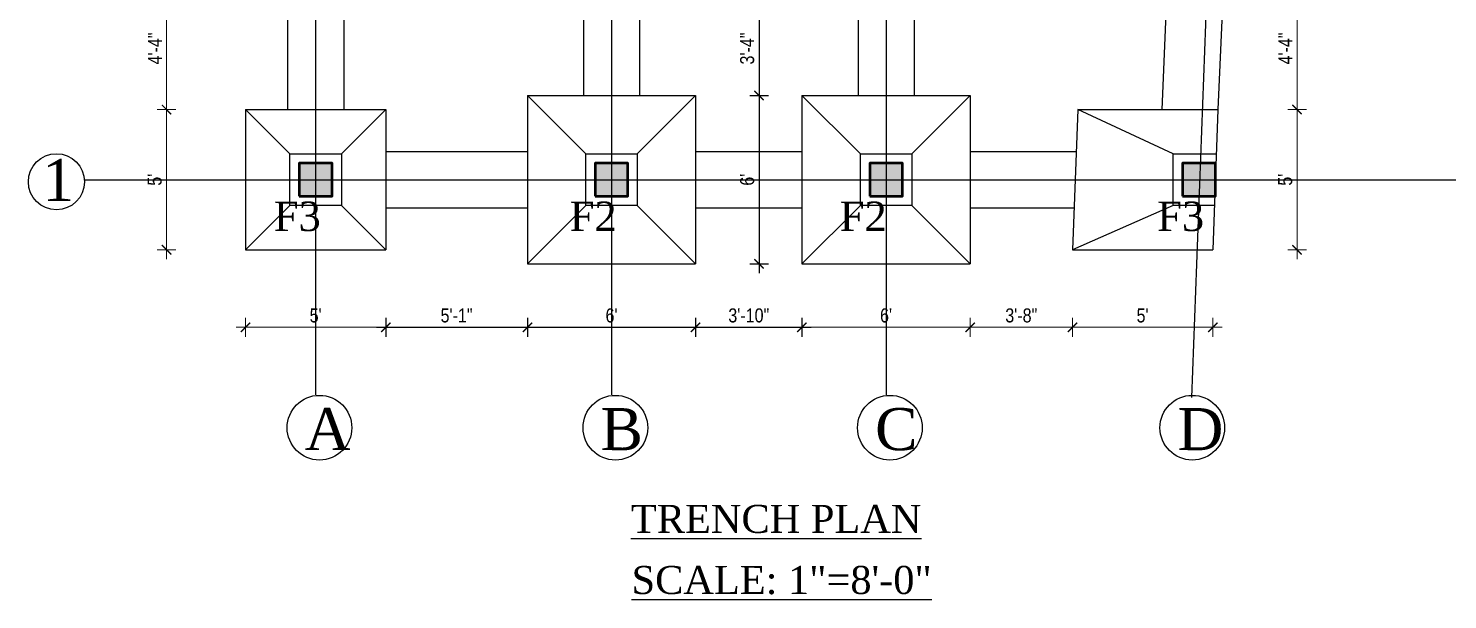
# Model space of a CAD drawing. Header units: inches. Extents: x -10117506 to -5032697, y -6529230 to -3254494.
# Drawn here: x -5042214 to -5041607, y -3260476 to -3260232 of the extents above; entities that cross this region are included whole.
import ezdxf
from ezdxf.enums import TextEntityAlignment as Align

# ---------------------------------------------------------------- set-up
doc = ezdxf.new("R2010")
doc.units = ezdxf.units.IN
doc.header["$LTSCALE"] = 2
doc.header["$MEASUREMENT"] = 0
doc.header["$PDMODE"] = 34
doc.layers.get('0').update_dxf_attribs({"linetype": 'CONTINUOUS'})
doc.layers.get('DEFPOINTS').update_dxf_attribs({"color": 141, "linetype": 'CONTINUOUS'})
for name, color, linetype, lineweight in [('C-COLUMN', 1, 'CONTINUOUS', 50), ('DIM 1-100', 4, 'CONTINUOUS', 13), ('Toilet', 7, 'CONTINUOUS', 25)]:
    doc.layers.add(name, color=color, linetype=linetype, lineweight=lineweight)
doc.layers.add('WAll', color=20, linetype='CONTINUOUS')
doc.styles.add('ordinary', font='times.ttf')
doc.styles.get("Standard").update_dxf_attribs({"font": 'ARIALN.TTF'})
doc.dimstyles.new('1 by 96', dxfattribs={"dimtxt": 6, "dimasz": 4, "dimexe": 4, "dimexo": 4, "dimgap": 2, "dimtad": 1, "dimdec": 0, "dimzin": 0, "dimdsep": 46, "dimlunit": 4, "dimtxsty": 'Standard', "dimblk": 'ARCHTICK', "dimcen": 0, "dimdle": 4, "dimadec": 0, "dimazin": 0, "dimtfac": 1, "dimtdec": 0, "dimtix": 1, "dimtofl": 0, "dimtmove": 1, "dimatfit": 3, "dimldrblk": 'ARCHTICK', "dimfxl": 4, "dimfxlon": 1, "dimtolj": 1, "dimtzin": 0, "dimlwd": -1, "dimlwe": -1, "dimarcsym": 0})

# ---------------------------------------------------------------- blocks, each defined once
blk = doc.blocks.new('_ArchTick')
at = {"color": 0, "linetype": 'ByBlock', "const_width": 0.15}
blk.add_lwpolyline([(-0.5, -0.5), (0.5, 0.5)], dxfattribs=at)
blk = doc.blocks.new('*D655')
at = {"layer": 'DEFPOINTS', "color": 0, "transparency": 16777216}
for p in [(-5042127.33, -3260214.21), (-5042155.16, -3260266.44), (-5042121.33, -3260266.44)]:
    blk.add_point(p, dxfattribs=at)
at = {"layer": 'DIM 1-100', "color": 0, "transparency": 16777216}
for p, q in [((-5042155.16, -3260210.21), (-5042155.16, -3260270.44)), ((-5042151.16, -3260214.21), (-5042159.16, -3260214.21)), ((-5042151.16, -3260266.44), (-5042159.16, -3260266.44))]:
    blk.add_line(p, q, dxfattribs=at)
at = {"layer": 'DIM 1-100', "color": 0, "transparency": 16777216, "xscale": 4, "yscale": 4, "zscale": 4}
for p, rotation in [((-5042155.16, -3260214.21), 90), ((-5042155.16, -3260266.44), 270)]:
    blk.add_blockref('_ArchTick', p, dxfattribs=dict(at, rotation=rotation))
at = {"layer": 'DIM 1-100', "color": 0, "transparency": 16777216, "insert": (-5042160.16, -3260240.33), "char_height": 6, "attachment_point": 5, "rotation": 90}
blk.add_mtext('\\A1;4\'-4"', dxfattribs=at)
blk = doc.blocks.new('*D656')
at = {"layer": 'DEFPOINTS', "color": 0, "transparency": 16777216}
for p in [(-5042121.33, -3260266.44), (-5042155.16, -3260326.44), (-5042121.33, -3260326.44)]:
    blk.add_point(p, dxfattribs=at)
at = {"layer": 'DIM 1-100', "color": 0, "transparency": 16777216}
for p, q in [((-5042151.16, -3260266.44), (-5042159.16, -3260266.44)), ((-5042155.16, -3260262.44), (-5042155.16, -3260330.44)), ((-5042151.16, -3260326.44), (-5042159.16, -3260326.44))]:
    blk.add_line(p, q, dxfattribs=at)
at = {"layer": 'DIM 1-100', "color": 0, "transparency": 16777216, "xscale": 4, "yscale": 4, "zscale": 4}
for p, rotation in [((-5042155.16, -3260266.44), 90), ((-5042155.16, -3260326.44), 270)]:
    blk.add_blockref('_ArchTick', p, dxfattribs=dict(at, rotation=rotation))
at = {"layer": 'DIM 1-100', "color": 0, "transparency": 16777216, "insert": (-5042160.21, -3260296.44), "char_height": 6, "attachment_point": 5, "rotation": 90}
blk.add_mtext("\\A1;5'", dxfattribs=at)
blk = doc.blocks.new('*D657')
at = {"layer": 'DEFPOINTS', "color": 0, "transparency": 16777216}
for p in [(-5042121.33, -3260326.44), (-5042061.33, -3260326.44), (-5042061.33, -3260359.6)]:
    blk.add_point(p, dxfattribs=at)
at = {"layer": 'DIM 1-100', "color": 0, "transparency": 16777216}
for p, q in [((-5042121.33, -3260355.6), (-5042121.33, -3260363.6)), ((-5042061.33, -3260355.6), (-5042061.33, -3260363.6)), ((-5042125.33, -3260359.6), (-5042057.33, -3260359.6))]:
    blk.add_line(p, q, dxfattribs=at)
at = {"layer": 'DIM 1-100', "color": 0, "transparency": 16777216, "xscale": 4, "yscale": 4, "zscale": 4, "rotation": 180}
blk.add_blockref('_ArchTick', (-5042121.33, -3260359.6), dxfattribs=at)
at = {"layer": 'DIM 1-100', "color": 0, "transparency": 16777216, "xscale": 4, "yscale": 4, "zscale": 4}
blk.add_blockref('_ArchTick', (-5042061.33, -3260359.6), dxfattribs=at)
at = {"layer": 'DIM 1-100', "color": 0, "transparency": 16777216, "insert": (-5042091.33, -3260354.55), "char_height": 6, "attachment_point": 5}
blk.add_mtext("\\A1;5'", dxfattribs=at)
blk = doc.blocks.new('*D658')
at = {"color": 0, "transparency": 16777216}
for p, q in [((-5042061.33, -3260355.6), (-5042061.33, -3260363.6)), ((-5042000.68, -3260355.6), (-5042000.68, -3260363.6)), ((-5042065.33, -3260359.6), (-5041996.68, -3260359.6))]:
    blk.add_line(p, q, dxfattribs=at)
at = {"layer": 'DEFPOINTS', "color": 0, "transparency": 16777216}
for p in [(-5042061.33, -3260326.44), (-5042000.68, -3260332.44), (-5042000.68, -3260359.6)]:
    blk.add_point(p, dxfattribs=at)
at = {"color": 0, "transparency": 16777216, "xscale": 4, "yscale": 4, "zscale": 4, "rotation": 180}
blk.add_blockref('_ArchTick', (-5042061.33, -3260359.6), dxfattribs=at)
at = {"color": 0, "transparency": 16777216, "xscale": 4, "yscale": 4, "zscale": 4}
blk.add_blockref('_ArchTick', (-5042000.68, -3260359.6), dxfattribs=at)
at = {"color": 0, "transparency": 16777216, "insert": (-5042031.01, -3260354.54), "char_height": 6, "attachment_point": 5}
blk.add_mtext('\\A1;5\'-1"', dxfattribs=at)
blk = doc.blocks.new('*D659')
at = {"color": 0, "transparency": 16777216}
for p, q in [((-5042000.68, -3260355.6), (-5042000.68, -3260363.6)), ((-5041928.68, -3260355.6), (-5041928.68, -3260363.6)), ((-5042004.68, -3260359.6), (-5041924.68, -3260359.6))]:
    blk.add_line(p, q, dxfattribs=at)
at = {"layer": 'DEFPOINTS', "color": 0, "transparency": 16777216}
for p in [(-5042000.68, -3260332.44), (-5041928.68, -3260332.44), (-5041928.68, -3260359.6)]:
    blk.add_point(p, dxfattribs=at)
at = {"color": 0, "transparency": 16777216, "xscale": 4, "yscale": 4, "zscale": 4, "rotation": 180}
blk.add_blockref('_ArchTick', (-5042000.68, -3260359.6), dxfattribs=at)
at = {"color": 0, "transparency": 16777216, "xscale": 4, "yscale": 4, "zscale": 4}
blk.add_blockref('_ArchTick', (-5041928.68, -3260359.6), dxfattribs=at)
at = {"color": 0, "transparency": 16777216, "insert": (-5041964.68, -3260354.54), "char_height": 6, "attachment_point": 5}
blk.add_mtext("\\A1;6'", dxfattribs=at)
blk = doc.blocks.new('*D660')
at = {"color": 0, "transparency": 16777216}
for p, q in [((-5041928.68, -3260355.6), (-5041928.68, -3260363.6)), ((-5041883.18, -3260355.6), (-5041883.18, -3260363.6)), ((-5041932.68, -3260359.6), (-5041879.18, -3260359.6))]:
    blk.add_line(p, q, dxfattribs=at)
at = {"layer": 'DEFPOINTS', "color": 0, "transparency": 16777216}
for p in [(-5041928.68, -3260332.44), (-5041883.18, -3260332.44), (-5041883.18, -3260359.6)]:
    blk.add_point(p, dxfattribs=at)
at = {"color": 0, "transparency": 16777216, "xscale": 4, "yscale": 4, "zscale": 4, "rotation": 180}
blk.add_blockref('_ArchTick', (-5041928.68, -3260359.6), dxfattribs=at)
at = {"color": 0, "transparency": 16777216, "xscale": 4, "yscale": 4, "zscale": 4}
blk.add_blockref('_ArchTick', (-5041883.18, -3260359.6), dxfattribs=at)
at = {"color": 0, "transparency": 16777216, "insert": (-5041905.93, -3260354.54), "char_height": 6, "attachment_point": 5}
blk.add_mtext('\\A1;3\'-10"', dxfattribs=at)
blk = doc.blocks.new('*D661')
at = {"layer": 'DEFPOINTS', "color": 0, "transparency": 16777216}
for p in [(-5041883.18, -3260332.44), (-5041811.18, -3260332.44), (-5041811.18, -3260359.6)]:
    blk.add_point(p, dxfattribs=at)
at = {"layer": 'DIM 1-100', "color": 0, "transparency": 16777216}
for p, q in [((-5041883.18, -3260355.6), (-5041883.18, -3260363.6)), ((-5041811.18, -3260355.6), (-5041811.18, -3260363.6)), ((-5041887.18, -3260359.6), (-5041807.18, -3260359.6))]:
    blk.add_line(p, q, dxfattribs=at)
at = {"layer": 'DIM 1-100', "color": 0, "transparency": 16777216, "xscale": 4, "yscale": 4, "zscale": 4, "rotation": 180}
blk.add_blockref('_ArchTick', (-5041883.18, -3260359.6), dxfattribs=at)
at = {"layer": 'DIM 1-100', "color": 0, "transparency": 16777216, "xscale": 4, "yscale": 4, "zscale": 4}
blk.add_blockref('_ArchTick', (-5041811.18, -3260359.6), dxfattribs=at)
at = {"layer": 'DIM 1-100', "color": 0, "transparency": 16777216, "insert": (-5041847.18, -3260354.54), "char_height": 6, "attachment_point": 5}
blk.add_mtext("\\A1;6'", dxfattribs=at)
blk = doc.blocks.new('*D662')
at = {"layer": 'DEFPOINTS', "color": 0, "transparency": 16777216}
for p in [(-5041767.39, -3260326.44), (-5041811.18, -3260332.44), (-5041767.39, -3260359.6)]:
    blk.add_point(p, dxfattribs=at)
at = {"layer": 'DIM 1-100', "color": 0, "transparency": 16777216}
for p, q in [((-5041811.18, -3260355.6), (-5041811.18, -3260363.6)), ((-5041767.39, -3260355.6), (-5041767.39, -3260363.6)), ((-5041815.18, -3260359.6), (-5041763.39, -3260359.6))]:
    blk.add_line(p, q, dxfattribs=at)
at = {"layer": 'DIM 1-100', "color": 0, "transparency": 16777216, "xscale": 4, "yscale": 4, "zscale": 4, "rotation": 180}
blk.add_blockref('_ArchTick', (-5041811.18, -3260359.6), dxfattribs=at)
at = {"layer": 'DIM 1-100', "color": 0, "transparency": 16777216, "xscale": 4, "yscale": 4, "zscale": 4}
blk.add_blockref('_ArchTick', (-5041767.39, -3260359.6), dxfattribs=at)
at = {"layer": 'DIM 1-100', "color": 0, "transparency": 16777216, "insert": (-5041789.29, -3260354.54), "char_height": 6, "attachment_point": 5}
blk.add_mtext('\\A1;3\'-8"', dxfattribs=at)
blk = doc.blocks.new('*D663')
at = {"layer": 'DEFPOINTS', "color": 0, "transparency": 16777216}
for p in [(-5041767.39, -3260326.44), (-5041707.35, -3260326.44), (-5041707.35, -3260359.6)]:
    blk.add_point(p, dxfattribs=at)
at = {"layer": 'DIM 1-100', "color": 0, "transparency": 16777216}
for p, q in [((-5041767.39, -3260355.6), (-5041767.39, -3260363.6)), ((-5041707.35, -3260355.6), (-5041707.35, -3260363.6)), ((-5041771.39, -3260359.6), (-5041703.35, -3260359.6))]:
    blk.add_line(p, q, dxfattribs=at)
at = {"layer": 'DIM 1-100', "color": 0, "transparency": 16777216, "xscale": 4, "yscale": 4, "zscale": 4, "rotation": 180}
blk.add_blockref('_ArchTick', (-5041767.39, -3260359.6), dxfattribs=at)
at = {"layer": 'DIM 1-100', "color": 0, "transparency": 16777216, "xscale": 4, "yscale": 4, "zscale": 4}
blk.add_blockref('_ArchTick', (-5041707.35, -3260359.6), dxfattribs=at)
at = {"layer": 'DIM 1-100', "color": 0, "transparency": 16777216, "insert": (-5041737.37, -3260354.55), "char_height": 6, "attachment_point": 5}
blk.add_mtext("\\A1;5'", dxfattribs=at)
blk = doc.blocks.new('*D667')
at = {"layer": 'DEFPOINTS', "color": 0, "transparency": 16777216}
for p in [(-5041702.91, -3260214.21), (-5041705.1, -3260266.44), (-5041671.26, -3260266.44)]:
    blk.add_point(p, dxfattribs=at)
at = {"layer": 'DIM 1-100', "color": 0, "transparency": 16777216}
for p, q in [((-5041671.26, -3260210.21), (-5041671.26, -3260270.44)), ((-5041675.26, -3260214.21), (-5041667.26, -3260214.21)), ((-5041675.26, -3260266.44), (-5041667.26, -3260266.44))]:
    blk.add_line(p, q, dxfattribs=at)
at = {"layer": 'DIM 1-100', "color": 0, "transparency": 16777216, "xscale": 4, "yscale": 4, "zscale": 4}
for p, rotation in [((-5041671.26, -3260214.21), 90), ((-5041671.26, -3260266.44), 270)]:
    blk.add_blockref('_ArchTick', p, dxfattribs=dict(at, rotation=rotation))
at = {"layer": 'DIM 1-100', "color": 0, "transparency": 16777216, "insert": (-5041676.26, -3260240.33), "char_height": 6, "attachment_point": 5, "rotation": 90}
blk.add_mtext('\\A1;4\'-4"', dxfattribs=at)
blk = doc.blocks.new('*D668')
at = {"layer": 'DEFPOINTS', "color": 0, "transparency": 16777216}
for p in [(-5041705.1, -3260266.44), (-5041707.35, -3260326.44), (-5041671.26, -3260326.44)]:
    blk.add_point(p, dxfattribs=at)
at = {"layer": 'DIM 1-100', "color": 0, "transparency": 16777216}
for p, q in [((-5041675.26, -3260266.44), (-5041667.26, -3260266.44)), ((-5041671.26, -3260262.44), (-5041671.26, -3260330.44)), ((-5041675.26, -3260326.44), (-5041667.26, -3260326.44))]:
    blk.add_line(p, q, dxfattribs=at)
at = {"layer": 'DIM 1-100', "color": 0, "transparency": 16777216, "xscale": 4, "yscale": 4, "zscale": 4}
for p, rotation in [((-5041671.26, -3260266.44), 90), ((-5041671.26, -3260326.44), 270)]:
    blk.add_blockref('_ArchTick', p, dxfattribs=dict(at, rotation=rotation))
at = {"layer": 'DIM 1-100', "color": 0, "transparency": 16777216, "insert": (-5041676.31, -3260296.44), "char_height": 6, "attachment_point": 5, "rotation": 90}
blk.add_mtext("\\A1;5'", dxfattribs=at)
blk = doc.blocks.new('*D696')
at = {"color": 0, "transparency": 16777216}
for p, q in [((-5041901.53, -3260216.21), (-5041901.53, -3260264.44)), ((-5041905.53, -3260220.21), (-5041897.53, -3260220.21)), ((-5041905.53, -3260260.44), (-5041897.53, -3260260.44))]:
    blk.add_line(p, q, dxfattribs=at)
at = {"layer": 'DEFPOINTS', "color": 0, "transparency": 16777216}
for p in [(-5041922.68, -3260220.21), (-5041928.68, -3260260.44), (-5041901.53, -3260260.44)]:
    blk.add_point(p, dxfattribs=at)
at = {"color": 0, "transparency": 16777216, "xscale": 4, "yscale": 4, "zscale": 4}
for p, rotation in [((-5041901.53, -3260220.21), 90), ((-5041901.53, -3260260.44), 270)]:
    blk.add_blockref('_ArchTick', p, dxfattribs=dict(at, rotation=rotation))
at = {"color": 0, "transparency": 16777216, "insert": (-5041906.6, -3260240.33), "char_height": 6, "attachment_point": 5, "rotation": 90}
blk.add_mtext('\\A1;3\'-4"', dxfattribs=at)
blk = doc.blocks.new('*D697')
at = {"color": 0, "transparency": 16777216}
for p, q in [((-5041905.53, -3260260.44), (-5041897.53, -3260260.44)), ((-5041901.53, -3260256.44), (-5041901.53, -3260336.44)), ((-5041905.53, -3260332.44), (-5041897.53, -3260332.44))]:
    blk.add_line(p, q, dxfattribs=at)
at = {"layer": 'DEFPOINTS', "color": 0, "transparency": 16777216}
for p in [(-5041928.68, -3260260.44), (-5041928.68, -3260332.44), (-5041901.53, -3260332.44)]:
    blk.add_point(p, dxfattribs=at)
at = {"color": 0, "transparency": 16777216, "xscale": 4, "yscale": 4, "zscale": 4}
for p, rotation in [((-5041901.53, -3260260.44), 90), ((-5041901.53, -3260332.44), 270)]:
    blk.add_blockref('_ArchTick', p, dxfattribs=dict(at, rotation=rotation))
at = {"color": 0, "transparency": 16777216, "insert": (-5041906.6, -3260296.44), "char_height": 6, "attachment_point": 5, "rotation": 90}
blk.add_mtext("\\A1;6'", dxfattribs=at)

msp = doc.modelspace()

# ---------------------------------------------------------------- hatches: boundary and pattern name
at = {"layer": 'C-COLUMN'}
h = msp.add_hatch(color=256, dxfattribs=at)
h.dxf.hatch_style = 1
h.paths.add_polyline_path([(-5042084.33, -3260289.44), (-5042098.33, -3260289.44), (-5042098.33, -3260303.44), (-5042084.33, -3260303.44)])
h = msp.add_hatch(color=256, dxfattribs=at)
h.dxf.hatch_style = 1
h.paths.add_polyline_path([(-5041957.68, -3260289.44), (-5041971.68, -3260289.44), (-5041971.68, -3260303.44), (-5041957.68, -3260303.44)])
h = msp.add_hatch(color=256, dxfattribs=at)
h.dxf.hatch_style = 1
h.paths.add_polyline_path([(-5041840.18, -3260289.44), (-5041854.18, -3260289.44), (-5041854.18, -3260303.44), (-5041840.18, -3260303.44)])
h = msp.add_hatch(color=256, dxfattribs=at)
h.dxf.hatch_style = 1
h.paths.add_polyline_path([(-5041706.22, -3260289.44), (-5041720.22, -3260289.44), (-5041720.22, -3260303.44), (-5041706.22, -3260303.44)])

# ---------------------------------------------------------------- linework, layer by layer
for p, q in [((-5042091.33, -3259900.89), (-5042091.33, -3260289.44)), ((-5041964.68, -3259900.89), (-5041964.68, -3260388.53)), ((-5041847.18, -3259900.89), (-5041847.18, -3260388.53)), ((-5041698.11, -3259900.3), (-5041716.45, -3260389.57)), ((-5042103.33, -3260214.21), (-5042103.33, -3260266.44)), ((-5042079.33, -3260214.21), (-5042079.33, -3260266.44)), ((-5041726.93, -3260214.21), (-5041729.12, -3260266.44)), ((-5041702.91, -3260214.21), (-5041705.1, -3260266.36)), ((-5041976.68, -3260220.21), (-5041976.68, -3260260.44)), ((-5041952.68, -3260220.21), (-5041952.68, -3260260.44)), ((-5041859.18, -3260220.21), (-5041859.18, -3260260.44)), ((-5041835.18, -3260220.21), (-5041835.18, -3260260.44)), ((-5042000.68, -3260260.44), (-5042000.68, -3260332.44)), ((-5042000.68, -3260260.44), (-5041928.68, -3260260.44)), ((-5041975.68, -3260285.44), (-5042000.68, -3260260.44)), ((-5041953.68, -3260285.44), (-5041928.68, -3260260.44)), ((-5041928.68, -3260260.44), (-5041928.68, -3260332.44)), ((-5041883.18, -3260260.44), (-5041883.18, -3260332.44)), ((-5041858.18, -3260285.44), (-5041883.18, -3260260.44)), ((-5041836.18, -3260285.44), (-5041811.18, -3260260.44)), ((-5041811.18, -3260260.44), (-5041811.18, -3260332.44)), ((-5042121.33, -3260266.44), (-5042121.33, -3260326.44)), ((-5042102.33, -3260285.44), (-5042121.33, -3260266.44)), ((-5042080.33, -3260285.44), (-5042061.33, -3260266.44)), ((-5042061.33, -3260266.44), (-5042061.33, -3260326.44)), ((-5041765.14, -3260266.44), (-5041767.39, -3260326.44)), ((-5041724.22, -3260285.44), (-5041765.14, -3260266.44)), ((-5041705.1, -3260266.44), (-5041707.35, -3260326.44)), ((-5042121.33, -3260289.44), (-5042121.33, -3260326.44)), ((-5042091.33, -3260289.44), (-5042091.33, -3260388.53)), ((-5042102.33, -3260307.44), (-5042121.33, -3260326.44)), ((-5042080.33, -3260307.44), (-5042061.33, -3260326.44)), ((-5041975.68, -3260307.44), (-5042000.68, -3260332.44)), ((-5041953.68, -3260307.44), (-5041928.68, -3260332.44)), ((-5041858.18, -3260307.44), (-5041883.18, -3260332.44)), ((-5041836.18, -3260307.44), (-5041811.18, -3260332.44)), ((-5041724.22, -3260307.44), (-5041767.39, -3260326.44)), ((-5042000.68, -3260332.44), (-5041928.68, -3260332.44))]:
    msp.add_line(p, q)
for points in [[(-5042098.33, -3260303.44), (-5042084.33, -3260303.44), (-5042084.33, -3260289.44), (-5042098.33, -3260289.44)], [(-5041971.68, -3260303.44), (-5041957.68, -3260303.44), (-5041957.68, -3260289.44), (-5041971.68, -3260289.44)], [(-5041854.18, -3260303.44), (-5041840.18, -3260303.44), (-5041840.18, -3260289.44), (-5041854.18, -3260289.44)], [(-5041720.22, -3260303.44), (-5041706.22, -3260303.44), (-5041706.22, -3260289.44), (-5041720.22, -3260289.44)]]:
    msp.add_lwpolyline(points, close=True, dxfattribs=at)
at = {"layer": 'Toilet'}
for p, q in [((-5041883.18, -3260260.44), (-5041811.18, -3260260.44)), ((-5042121.33, -3260266.44), (-5042061.33, -3260266.44)), ((-5041765.14, -3260266.44), (-5041705.1, -3260266.44)), ((-5042061.33, -3260284.44), (-5042000.68, -3260284.44)), ((-5041928.68, -3260284.44), (-5041883.18, -3260284.44)), ((-5041811.18, -3260284.44), (-5041765.82, -3260284.44)), ((-5042190.33, -3260296.44), (-5041583.71, -3260296.44)), ((-5042061.33, -3260308.44), (-5042000.68, -3260308.44)), ((-5041928.68, -3260308.44), (-5041883.18, -3260308.44)), ((-5041811.18, -3260308.44), (-5041766.72, -3260308.44)), ((-5042121.33, -3260326.44), (-5042061.33, -3260326.44)), ((-5041767.39, -3260326.44), (-5041707.35, -3260326.44)), ((-5041883.18, -3260332.44), (-5041811.18, -3260332.44))]:
    msp.add_line(p, q, dxfattribs=at)
for points in [[(-5042102.33, -3260285.44), (-5042080.33, -3260285.44), (-5042080.33, -3260307.44), (-5042102.33, -3260307.44)], [(-5041975.68, -3260285.44), (-5041953.68, -3260285.44), (-5041953.68, -3260307.44), (-5041975.68, -3260307.44)], [(-5041858.18, -3260285.44), (-5041836.18, -3260285.44), (-5041836.18, -3260307.44), (-5041858.18, -3260307.44)]]:
    msp.add_lwpolyline(points, close=True, dxfattribs=at)
msp.add_lwpolyline([(-5041706.64, -3260307.44), (-5041724.22, -3260307.44), (-5041724.22, -3260285.44), (-5041705.81, -3260285.44)], dxfattribs=at)
for centre, radius in [((-5042202.29, -3260297.35), 12), ((-5042089.69, -3260402.53), 13.84), ((-5041963.04, -3260402.53), 13.84), ((-5041845.54, -3260402.53), 13.84), ((-5041716.09, -3260402.53), 13.84)]:
    msp.add_circle(centre, radius, dxfattribs=at)

# ---------------------------------------------------------------- texts
at = {"layer": 'Toilet', "attachment_point": 1, "style": 'ordinary'}
for s, insert, char_height, width in [('1', (-5042208.33, -3260287.58), 18, 45.2776), ('F3', (-5042109.23, -3260305.8), 12.6, 31.6943), ('F2', (-5041982.58, -3260305.8), 12.6, 31.6943), ('F2', (-5041866.98, -3260305.8), 12.6, 31.6943), ('F3', (-5041731.12, -3260305.8), 12.6, 31.6943), ('A', (-5042096.01, -3260394.13), 18, 45.2776), ('B', (-5041969.36, -3260394.13), 18, 45.2776), ('C', (-5041851.86, -3260394.13), 18, 45.2776), ('D', (-5041722.41, -3260394.13), 18, 45.2776)]:
    msp.add_mtext(s, dxfattribs=dict(at, insert=insert, char_height=char_height, width=width))
at = {"layer": 'WAll', "style": 'ordinary'}
for s, p in [('%%UTRENCH PLAN', (-5041894.21, -3260441.54)), ('%%USCALE: 1"=8\'-0"', (-5041891.86, -3260467.66))]:
    msp.add_text(s, height=12, dxfattribs=at).set_placement(p, align=Align.MIDDLE_CENTER)

# ---------------------------------------------------------------- dimensions: what is measured, and where the dimension line sits
for base, p1, p2, picture, middle in [((-5041901.53, -3260260.44), (-5041922.68, -3260220.21), (-5041928.68, -3260260.44), '*D696', (-5041906.6, -3260240.33)), ((-5041901.53, -3260332.44), (-5041928.68, -3260260.44), (-5041928.68, -3260332.44), '*D697', (-5041906.6, -3260296.44))]:
    dim = msp.add_linear_dim(base=base, p1=p1, p2=p2, angle=90, dimstyle='1 by 96')
    dim.commit()
    dim.dimension.update_dxf_attribs({"geometry": picture, "text_midpoint": middle})
for base, p1, p2, picture, middle in [((-5042000.68, -3260359.6), (-5042061.33, -3260326.44), (-5042000.68, -3260332.44), '*D658', (-5042031.01, -3260354.54)), ((-5041928.68, -3260359.6), (-5042000.68, -3260332.44), (-5041928.68, -3260332.44), '*D659', (-5041964.68, -3260354.54)), ((-5041883.18097864, -3260359.60349807), (-5041928.68097864, -3260332.44110584), (-5041883.18097864, -3260332.44110584), '*D660', (-5041905.93097864, -3260354.54006015))]:
    dim = msp.add_linear_dim(base=base, p1=p1, p2=p2, dimstyle='1 by 96')
    dim.commit()
    dim.dimension.update_dxf_attribs({"geometry": picture, "text_midpoint": middle})
at = {"layer": 'DIM 1-100'}
for base, p1, p2, picture, middle in [((-5042155.16, -3260266.44), (-5042127.33, -3260214.21), (-5042121.33, -3260266.44), '*D655', (-5042160.16, -3260240.33)), ((-5041671.26, -3260266.44), (-5041702.91, -3260214.21), (-5041705.1, -3260266.44), '*D667', (-5041676.26, -3260240.33)), ((-5042155.16, -3260326.44), (-5042121.33, -3260266.44), (-5042121.33, -3260326.44), '*D656', (-5042160.21, -3260296.44)), ((-5041671.26, -3260326.44), (-5041705.1, -3260266.44), (-5041707.35, -3260326.44), '*D668', (-5041676.31, -3260296.44))]:
    dim = msp.add_linear_dim(base=base, p1=p1, p2=p2, angle=90, dimstyle='1 by 96', dxfattribs=at)
    dim.commit()
    dim.dimension.update_dxf_attribs({"geometry": picture, "text_midpoint": middle})
for base, p1, p2, picture, middle in [((-5042061.33, -3260359.6), (-5042121.33, -3260326.44), (-5042061.33, -3260326.44), '*D657', (-5042091.33, -3260354.55)), ((-5041767.39, -3260359.6), (-5041811.18, -3260332.44), (-5041767.39, -3260326.44), '*D662', (-5041789.29, -3260354.54)), ((-5041707.35, -3260359.6), (-5041767.39, -3260326.44), (-5041707.35, -3260326.44), '*D663', (-5041737.37, -3260354.55)), ((-5041811.18, -3260359.6), (-5041883.18, -3260332.44), (-5041811.18, -3260332.44), '*D661', (-5041847.18, -3260354.54))]:
    dim = msp.add_linear_dim(base=base, p1=p1, p2=p2, dimstyle='1 by 96', dxfattribs=at)
    dim.commit()
    dim.dimension.update_dxf_attribs({"geometry": picture, "text_midpoint": middle})

doc.saveas('drawing.dxf')
